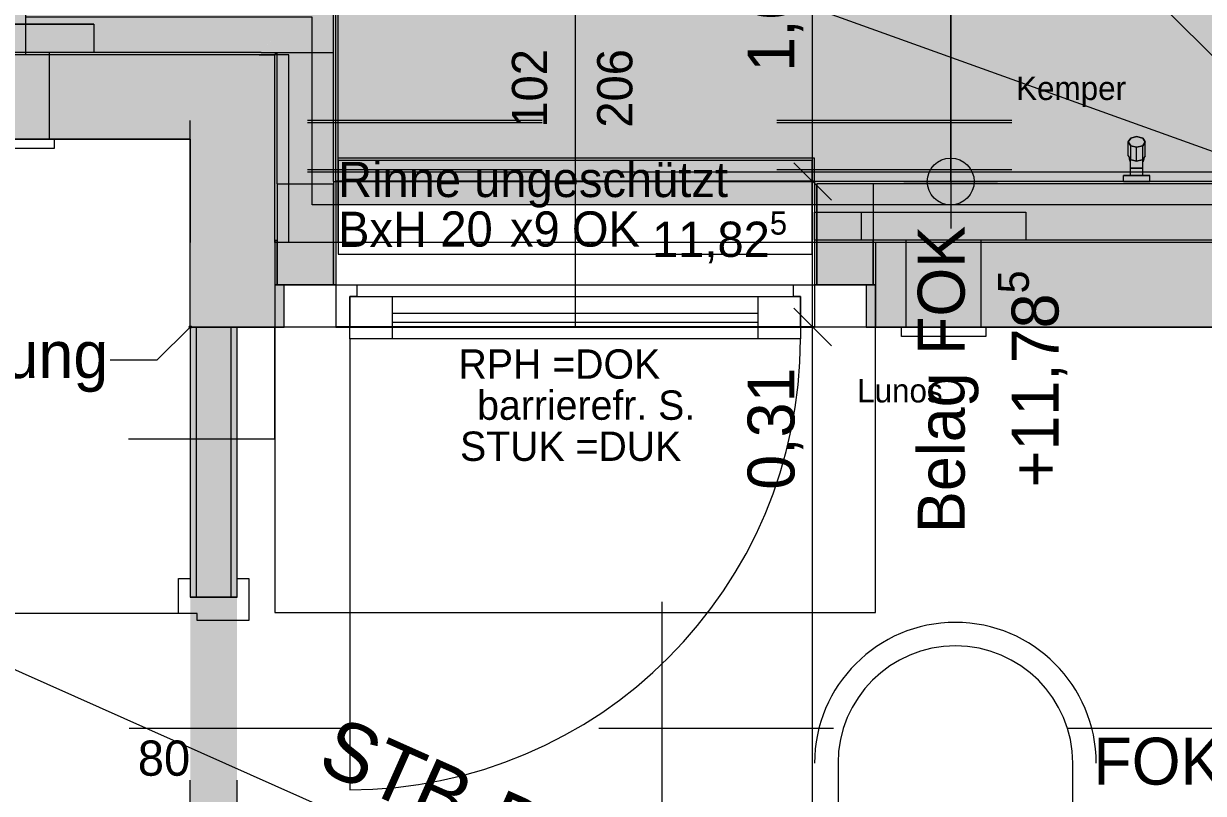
# Model space of a CAD drawing. Header units: metres. Extents: x -3 to 171, y -23 to 41.
# Drawn here: x 3.09 to 5.603, y -1.703 to -0.064 of the extents above; entities that cross this region are included whole.
import ezdxf

# ---------------------------------------------------------------- set-up
doc = ezdxf.new("R2010")
doc.units = ezdxf.units.M
doc.header["$MEASUREMENT"] = 0
for name, pattern in [('Achse', [0.004, 0.002, -0.001, 0, -0.001]), ('Punkt 1_1', [0.075, 0.025, -0.05]), ('Schnittlinie', [0.006, 0.003, -0.0015, 0, -0.0015]), ('Untersicht', [0.001, 0.0005, -0.0005]), ('Untersicht 1_1', [0.075, 0.025, -0.05])]:
    doc.linetypes.add(name, pattern=pattern)
for name, color, linetype in [('4._1.DG PP STG1_1_110 Wand Aussen', 7, 'Continuous'), ('4._1.DG PP STG1_1_130 Wand Innen', 7, 'Continuous'), ('4._1.DG PP STG1_1_210 Decke', 7, 'Continuous'), ('4._1.DG PP STG1_1_220 Bodenaufbau', 7, 'Continuous'), ('4._1.DG PP STG1_1_220 Bodenaufbau - Außen_ Gefälle', 7, 'Continuous'), ('4._1.DG PP STG1_1_221 Bodenaufbau - Abdichtung', 7, 'Continuous'), ('4._1.DG PP STG1_1_221 Bodenaufbau - Terrassenbelag', 7, 'Continuous'), ('4._1.DG PP STG1_1_310 Dachkonstruktion massiv', 7, 'Continuous'), ('4._1.DG PP STG1_1_510 Möblierung', 7, 'Continuous'), ('4._1.DG PP STG1_1_520 Fixeinbauten', 7, 'Continuous'), ('4._1.DG PP STG1_1_611 Entwässerung', 7, 'Continuous'), ('4._1.DG PP STG1_1_851 Marker Schnitt', 7, 'Continuous'), ('4._1.DG PP STG1_1_915 Allgemein Beschriftung.x', 7, 'Continuous'), ('4._1.DG PP STG1_1_950 Polierplan Bemaßung', 7, 'Continuous'), ('4._1.DG PP STG1_1_955 Polierplan Beschriftung', 7, 'Continuous')]:
    doc.layers.add(name, color=color, linetype=linetype)
doc.styles.add('ERSTELLTER_STIL_2', font='')
doc.styles.get('ERSTELLTER_STIL_2').set_extended_font_data('Eurostile')

msp = doc.modelspace()

# ---------------------------------------------------------------- hatches: boundary and pattern name
at = {"layer": '4._1.DG PP STG1_1_110 Wand Aussen', "linetype": 'Continuous', "lineweight": 13, "true_color": 0xff6400}
for points in [[(3.6979, 0), (2.7789, 0), (2.7789, -0.125), (3.5959, -0.125)], [(3.6979, 0), (3.63, -0.0832), (3.63, -0.125), (3.75, -0.125), (3.75, 0)], [(3.625, -0.125), (3.625, -0.0894), (3.5959, -0.125)], [(3.63, -0.125), (3.63, -0.0832), (3.625, -0.0894), (3.625, -0.125)], [(3.63, -0.125), (3.63, -0.405), (3.75, -0.405), (3.75, -0.125)], [(3.75, -0.405), (3.63, -0.405), (3.63, -0.525)], [(3.63, -0.405), (3.63, -0.62), (3.75, -0.62), (3.75, -0.405)], [(4.9, -0.405), (4.78, -0.405), (4.78, -0.62), (4.9, -0.62)], [(6.33, -0.405), (4.9, -0.405), (4.9, -0.525), (6.33, -0.525)], [(3.645, -0.62), (3.625, -0.62), (3.625, -0.71), (3.645, -0.71)], [(4.885, -0.71), (4.905, -0.71), (4.905, -0.62), (4.885, -0.62)]]:
    msp.add_hatch(color=30, dxfattribs=at).paths.add_polyline_path(points)
at = {"layer": '4._1.DG PP STG1_1_110 Wand Aussen', "linetype": 'Continuous', "lineweight": 0, "true_color": 0x373737}
for points in [[(2.7789, -0.125), (2.7789, -0.13), (3.5918, -0.13), (3.5959, -0.125)], [(3.5959, -0.125), (3.5918, -0.13), (3.625, -0.13), (3.625, -0.125)], [(3.625, -0.125), (3.625, -0.13), (3.63, -0.13), (3.63, -0.125)], [(3.625, -0.13), (3.625, -0.525), (3.63, -0.525), (3.63, -0.13)], [(3.63, -0.525), (3.625, -0.525), (3.625, -0.53)], [(3.625, -0.525), (3.625, -0.62), (3.63, -0.62), (3.63, -0.525)], [(4.905, -0.525), (4.9, -0.525), (4.9, -0.62), (4.905, -0.62)], [(6.45, -0.525), (4.905, -0.525), (4.905, -0.53), (6.45, -0.53)]]:
    msp.add_hatch(color=250, dxfattribs=at).paths.add_polyline_path(points)
at = {"layer": '4._1.DG PP STG1_1_110 Wand Aussen', "linetype": 'Continuous', "lineweight": 13, "true_color": 0x3f7f02}
for points in [[(3.445, -0.13), (2.7789, -0.13), (2.7789, -0.31), (3.445, -0.31)], [(3.445, -0.31), (3.625, -0.31), (3.625, -0.13), (3.5918, -0.13)], [(3.445, -0.31), (3.5918, -0.13), (3.445, -0.13)], [(3.445, -0.31), (3.445, -0.53), (3.625, -0.53), (3.625, -0.31)], [(3.625, -0.53), (3.445, -0.53), (3.445, -0.71)], [(3.625, -0.53), (3.445, -0.71), (3.625, -0.71)], [(4.905, -0.53), (4.905, -0.62), (4.905, -0.71), (6.455, -0.71), (6.455, -0.53)]]:
    msp.add_hatch(color=76, dxfattribs=at).paths.add_polyline_path(points)
at = {"layer": '4._1.DG PP STG1_1_130 Wand Innen', "linetype": 'Continuous', "lineweight": 13, "true_color": 0xfb02fe}
for points in [[(3.445, -0.71), (3.445, -1.285), (3.4575, -1.285), (3.4575, -0.71)], [(3.5325, -0.71), (3.5325, -1.285), (3.545, -1.285), (3.545, -0.71)]]:
    msp.add_hatch(color=6, dxfattribs=at).paths.add_polyline_path(points)
at = {"layer": '4._1.DG PP STG1_1_130 Wand Innen', "linetype": 'Continuous', "lineweight": 13, "true_color": 0xffaa00}
msp.add_hatch(color=40, dxfattribs=at).paths.add_polyline_path([(3.4575, -0.71), (3.4575, -1.285), (3.5325, -1.285), (3.5325, -0.71)])
at = {"layer": '4._1.DG PP STG1_1_130 Wand Innen', "linetype": 'Continuous', "lineweight": 0, "true_color": 0xffffff}
msp.add_hatch(color=7, dxfattribs=at).paths.add_polyline_path([(3.545, -1.285), (3.445, -1.285), (3.445, -2.175), (3.545, -2.175)])
at = {"layer": '4._1.DG PP STG1_1_210 Decke', "linetype": 'Continuous', "lineweight": 0, "true_color": 0x060c00}
msp.add_hatch(color=98, dxfattribs=at).paths.add_polyline_path([(5.94, 0.71), (3.7205, 0.71), (3.095, 0.5757), (3.095, -0.05), (3.705, -0.05), (3.705, -0.45), (5.94, -0.45)])
at = {"layer": '4._1.DG PP STG1_1_950 Polierplan Bemaßung', "linetype": 'Continuous', "lineweight": 0}
for points in [[(5.065, -0.4), (5.065, -0.35), (5.0459, -0.3538), (5.0296, -0.3646), (5.0188, -0.3809), (5.015, -0.4)], [(5.065, -0.4), (5.065, -0.45), (5.0841, -0.4462), (5.1004, -0.4354), (5.1112, -0.4191), (5.115, -0.4)]]:
    msp.add_hatch(color=8, dxfattribs=at).paths.add_polyline_path(points)
at = {"layer": '4._1.DG PP STG1_1_955 Polierplan Beschriftung', "linetype": 'Continuous', "lineweight": 13, "true_color": 0xfb02fe}
msp.add_hatch(color=6, dxfattribs=at).paths.add_polyline_path([(3.4425, -0.71), (3.4427, -0.711), (3.4432, -0.7118), (3.444, -0.7123), (3.445, -0.7125), (3.446, -0.7123), (3.4468, -0.7118), (3.4473, -0.711), (3.4475, -0.71), (3.4473, -0.709), (3.4468, -0.7082), (3.446, -0.7077), (3.445, -0.7075), (3.444, -0.7077), (3.4432, -0.7082), (3.4427, -0.709)])

# ---------------------------------------------------------------- linework, layer by layer
at = {"layer": '4._1.DG PP STG1_1_110 Wand Aussen', "color": 7, "linetype": 'Continuous', "lineweight": 13, "ltscale": 1000}
for p, q in [((3.75, -0.125), (3.75, 0)), ((3.75, -0.125), (3.75, 0)), ((4.265, -0.0109), (4.265, -0.71)), ((3.5959, -0.125), (2.7789, -0.125)), ((3.5959, -0.125), (3.625, -0.125)), ((3.625, -0.125), (3.63, -0.125)), ((3.63, -0.125), (3.75, -0.125)), ((3.63, -0.13), (3.63, -0.125)), ((3.63, -0.125), (3.75, -0.125)), ((3.63, -0.13), (3.63, -0.125)), ((3.75, -0.4), (3.75, -0.125)), ((3.63, -0.405), (3.63, -0.13)), ((3.75, -0.4), (3.75, -0.405)), ((3.75, -0.4), (3.755, -0.4)), ((3.75, -0.4), (3.75, -0.405)), ((4.775, -0.4), (3.755, -0.4)), ((3.755, -0.4), (3.755, -0.4)), ((3.755, -0.4), (3.755, -0.405)), ((3.755, -0.4), (3.755, -0.405)), ((4.78, -0.4), (4.775, -0.4)), ((4.775, -0.4), (4.775, -0.405)), ((4.775, -0.4), (4.775, -0.405)), ((3.63, -0.405), (3.63, -0.525)), ((3.63, -0.405), (3.63, -0.525)), ((3.63, -0.405), (3.75, -0.405)), ((3.63, -0.405), (3.63, -0.525)), ((3.75, -0.62), (3.75, -0.405)), ((3.75, -0.405), (3.75, -0.62)), ((3.755, -0.405), (3.755, -0.525)), ((3.755, -0.405), (3.755, -0.525)), ((4.775, -0.405), (4.775, -0.525)), ((4.775, -0.405), (4.775, -0.525)), ((4.9, -0.405), (4.78, -0.405)), ((4.78, -0.62), (4.78, -0.405)), ((4.78, -0.405), (4.78, -0.62)), ((6.325, -0.405), (4.9, -0.405)), ((4.9, -0.405), (4.9, -0.525)), ((3.625, -0.525), (3.63, -0.525)), ((3.63, -0.62), (3.63, -0.525)), ((3.63, -0.525), (3.63, -0.62)), ((3.755, -0.525), (3.755, -0.53)), ((3.755, -0.525), (3.755, -0.53)), ((4.775, -0.525), (4.775, -0.53)), ((4.775, -0.525), (4.775, -0.53)), ((4.905, -0.525), (4.9, -0.525)), ((4.9, -0.62), (4.9, -0.525)), ((4.9, -0.525), (4.9, -0.62)), ((6.33, -0.525), (4.905, -0.525)), ((3.625, -0.62), (3.63, -0.62)), ((3.63, -0.62), (3.75, -0.62)), ((3.645, -0.62), (3.8, -0.62)), ((3.645, -0.71), (3.645, -0.62)), ((3.75, -0.62), (3.755, -0.62)), ((3.8, -0.62), (4.73, -0.62)), ((3.8, -0.62), (3.8, -0.645)), ((4.73, -0.645), (4.73, -0.62)), ((4.73, -0.62), (4.885, -0.62)), ((4.78, -0.62), (4.775, -0.62)), ((4.9, -0.62), (4.78, -0.62)), ((4.885, -0.62), (4.885, -0.71)), ((4.905, -0.62), (4.9, -0.62)), ((3.8, -0.645), (3.785, -0.645)), ((3.785, -0.645), (3.785, -0.71)), ((3.785, -0.735), (3.785, -0.645)), ((3.785, -0.645), (3.875, -0.645)), ((3.875, -0.645), (4.655, -0.645)), ((3.875, -0.645), (3.875, -0.735)), ((4.655, -0.735), (4.655, -0.645)), ((4.655, -0.645), (4.745, -0.645)), ((4.745, -0.645), (4.73, -0.645)), ((4.745, -0.71), (4.745, -0.645)), ((4.745, -0.645), (4.745, -0.735)), ((3.875, -0.68), (4.655, -0.68)), ((4.655, -0.7), (3.875, -0.7)), ((3.785, -0.71), (3.645, -0.71)), ((4.885, -0.71), (4.745, -0.71)), ((3.875, -0.735), (3.785, -0.735)), ((4.655, -0.735), (3.875, -0.735)), ((4.745, -0.735), (4.655, -0.735))]:
    msp.add_line(p, q, dxfattribs=at)
at = {"layer": '4._1.DG PP STG1_1_110 Wand Aussen', "color": 7, "linetype": 'Continuous', "lineweight": 18, "ltscale": 1000}
for p, q in [((3.445, -0.13), (2.7789, -0.13)), ((3.5918, -0.13), (3.445, -0.13)), ((3.5918, -0.13), (3.625, -0.13)), ((3.625, -0.31), (3.625, -0.13)), ((3.625, -0.31), (3.625, -0.13)), ((3.625, -0.525), (3.625, -0.31)), ((3.625, -0.525), (3.625, -0.53)), ((3.625, -0.525), (3.625, -0.53)), ((3.625, -0.53), (3.625, -0.62)), ((3.755, -0.53), (3.755, -0.62)), ((3.755, -0.53), (3.755, -0.71)), ((4.775, -0.53), (4.775, -0.62)), ((4.775, -0.53), (4.775, -0.71)), ((6.45, -0.53), (4.905, -0.53)), ((4.905, -0.53), (4.905, -0.62)), ((3.755, -0.62), (3.625, -0.62)), ((3.625, -0.62), (3.625, -0.71)), ((3.625, -0.62), (3.625, -0.71)), ((3.625, -0.62), (3.625, -0.71)), ((3.755, -0.62), (3.625, -0.62)), ((3.755, -0.62), (3.625, -0.62)), ((4.775, -0.62), (4.905, -0.62)), ((4.775, -0.62), (4.905, -0.62)), ((4.775, -0.62), (4.905, -0.62)), ((4.905, -0.62), (4.905, -0.71)), ((4.905, -0.62), (4.905, -0.71)), ((4.905, -0.62), (4.905, -0.71))]:
    msp.add_line(p, q, dxfattribs=at)
at = {"layer": '4._1.DG PP STG1_1_110 Wand Aussen', "color": 8, "linetype": 'Punkt 1_1', "lineweight": 13, "ltscale": 1000}
for p, q in [((4.775, -0.4), (3.755, -0.4)), ((4.905, -0.71), (3.625, -0.71))]:
    msp.add_line(p, q, dxfattribs=at)
at = {"layer": '4._1.DG PP STG1_1_110 Wand Aussen', "color": 7, "linetype": 'Continuous', "lineweight": 25, "ltscale": 1000}
for p, q in [((4.775, -0.4), (3.755, -0.4)), ((4.775, -0.71), (3.755, -0.71))]:
    msp.add_line(p, q, dxfattribs=at)
at = {"layer": '4._1.DG PP STG1_1_110 Wand Aussen', "color": 8, "linetype": 'Continuous', "lineweight": 0, "ltscale": 1000}
msp.add_line((3.785, -0.735), (3.785, -1.695), dxfattribs=at)
at = {"layer": '4._1.DG PP STG1_1_110 Wand Aussen', "color": 7, "linetype": 'Continuous', "lineweight": 13, "ltscale": 1000, "flags": 128}
for points in [[(3.755, -0.4), (3.755, 0)], [(6.325, -0.4), (4.78, -0.4)]]:
    msp.add_lwpolyline(points, dxfattribs=at)
at = {"layer": '4._1.DG PP STG1_1_110 Wand Aussen', "color": 7, "linetype": 'Continuous', "lineweight": 18, "ltscale": 1000, "flags": 128}
for points in [[(2.7789, -0.31), (3.445, -0.31)], [(3.445, -0.31), (3.445, -0.53)], [(3.445, -0.71), (3.445, -0.53)], [(3.445, -0.71), (3.625, -0.71)], [(4.905, -0.71), (6.455, -0.71)]]:
    msp.add_lwpolyline(points, dxfattribs=at)
at = {"layer": '4._1.DG PP STG1_1_110 Wand Aussen', "color": 7, "linetype": 'Continuous', "lineweight": 13, "ltscale": 1000, "flags": 128}
for points in [[(3.645, -0.62), (3.625, -0.62), (3.625, -0.71), (3.645, -0.71)], [(4.885, -0.71), (4.905, -0.71), (4.905, -0.62), (4.885, -0.62)]]:
    msp.add_lwpolyline(points, close=True, dxfattribs=at)
at = {"layer": '4._1.DG PP STG1_1_110 Wand Aussen', "color": 8, "linetype": 'Continuous', "lineweight": 0, "ltscale": 1000}
msp.add_arc((3.785, -0.735), 0.96, 270, 0, dxfattribs=at)
at = {"layer": '4._1.DG PP STG1_1_110 Wand Aussen', "color": 7, "linetype": 'Continuous', "lineweight": 13, "ltscale": 1000}
msp.add_point((4.775, -0.4), dxfattribs=at)
at = {"layer": '4._1.DG PP STG1_1_130 Wand Innen', "color": 7, "linetype": 'Continuous', "lineweight": 18, "ltscale": 1000}
for p, q in [((3.4575, -0.71), (3.4575, -1.285)), ((3.5325, -1.285), (3.5325, -0.71)), ((3.4575, -1.285), (3.445, -1.285)), ((3.4575, -1.285), (3.445, -1.285)), ((3.4575, -1.285), (3.445, -1.285)), ((3.5325, -1.285), (3.4575, -1.285)), ((3.5325, -1.285), (3.4575, -1.285)), ((3.5325, -1.285), (3.4575, -1.285)), ((3.545, -1.285), (3.5325, -1.285)), ((3.545, -1.285), (3.5325, -1.285)), ((3.545, -1.285), (3.5325, -1.285))]:
    msp.add_line(p, q, dxfattribs=at)
at = {"layer": '4._1.DG PP STG1_1_130 Wand Innen', "color": 7, "linetype": 'Continuous', "lineweight": 13, "ltscale": 1000}
for p, q in [((3.42, -1.32), (3.42, -1.245)), ((3.42, -1.245), (3.445, -1.245)), ((3.445, -1.245), (3.445, -1.285)), ((3.545, -1.285), (3.545, -1.245)), ((3.545, -1.245), (3.57, -1.245)), ((3.57, -1.245), (3.57, -1.335)), ((3.445, -1.285), (3.545, -1.285)), ((3.42, -1.32), (2.59, -1.32)), ((3.46, -1.32), (3.42, -1.32)), ((3.46, -1.335), (3.46, -1.32)), ((3.57, -1.335), (3.46, -1.335))]:
    msp.add_line(p, q, dxfattribs=at)
at = {"layer": '4._1.DG PP STG1_1_130 Wand Innen', "color": 8, "linetype": 'Untersicht', "lineweight": 13, "ltscale": 1000}
for p, q in [((3.445, -2.175), (3.445, -1.285)), ((3.545, -2.175), (3.545, -1.285))]:
    msp.add_line(p, q, dxfattribs=at)
at = {"layer": '4._1.DG PP STG1_1_130 Wand Innen', "color": 7, "linetype": 'Continuous', "lineweight": 18, "ltscale": 1000, "flags": 128}
for points in [[(3.445, -0.71), (3.445, -1.285)], [(3.545, -0.71), (3.445, -0.71)], [(3.545, -1.285), (3.545, -0.71)]]:
    msp.add_lwpolyline(points, dxfattribs=at)
at = {"layer": '4._1.DG PP STG1_1_130 Wand Innen', "color": 7, "linetype": 'Continuous', "lineweight": 13, "ltscale": 1000}
msp.add_arc((3.42, -1.32), 0.83, 180, 270, dxfattribs=at)
at = {"layer": '4._1.DG PP STG1_1_210 Decke', "color": 7, "linetype": 'Continuous', "lineweight": 13, "ltscale": 1000, "true_color": 0xf4f4f4, "flags": 128}
msp.add_lwpolyline([(5.94, 0.71), (5.94, -0.45), (3.705, -0.45), (3.705, -0.05), (3.095, -0.05), (3.095, 0.5757), (3.7205, 0.71)], close=True, dxfattribs=at)
at = {"layer": '4._1.DG PP STG1_1_210 Decke', "color": 255, "linetype": 'Continuous', "lineweight": 13, "ltscale": 1000, "flags": 128}
msp.add_lwpolyline([(3.625, -0.13), (0.1305, -0.13), (0.1845, -14.87), (5.505, -14.87), (5.505, -15.84), (13.475, -15.84), (13.475, -14.87), (18.8055, -14.87), (18.8546, -0.13), (15.325, -0.13), (15.325, -0.53), (12.525, -0.53), (12.525, -0.13), (6.455, -0.13), (6.455, -0.53), (3.625, -0.53)], close=True, dxfattribs=at)
at = {"layer": '4._1.DG PP STG1_1_210 Decke', "color": 7, "linetype": 'Untersicht 1_1', "lineweight": 18, "ltscale": 1000, "flags": 128}
msp.add_lwpolyline([(3.625, -0.71), (3.625, -1.3178), (4.905, -1.3178), (4.905, -0.71), (4.85, -0.71), (3.68, -0.71)], close=True, dxfattribs=at)
at = {"layer": '4._1.DG PP STG1_1_220 Bodenaufbau', "color": 7, "linetype": 'Continuous', "lineweight": 13, "ltscale": 1000, "true_color": 0xf4f4f4, "flags": 128}
msp.add_lwpolyline([(0.3111, -0.31), (0.3639, -14.69), (18.6261, -14.69), (18.674, -0.31), (15.505, -0.31), (15.505, -0.71), (12.345, -0.71), (12.345, -0.31), (6.635, -0.31), (6.635, -0.71), (3.445, -0.71), (3.445, -0.31)], close=True, dxfattribs=at)
at = {"layer": '4._1.DG PP STG1_1_220 Bodenaufbau - Außen_ Gefälle', "color": 7, "linetype": 'Continuous', "lineweight": 13, "ltscale": 1000, "true_color": 0xf4f4f4, "flags": 128}
msp.add_lwpolyline([(15.1968, 0.675), (15.855, 0.535), (15.855, 0.075), (15.19, 0.075), (15.19, -0.53), (12.525, -0.53), (12.525, -0.13), (6.455, -0.13), (6.455, -0.53), (3.76, -0.53), (3.76, 0.075), (3.13, 0.075), (3.13, 0.5474), (3.7242, 0.675)], close=True, dxfattribs=at)
at = {"layer": '4._1.DG PP STG1_1_221 Bodenaufbau - Abdichtung', "color": 171, "linetype": 'Untersicht', "lineweight": 13, "ltscale": 1000, "true_color": 0x6c6cff, "flags": 128}
for points in [[(4.78, 0.71), (5.815, -0.325)], [(5.815, -0.325), (4.78, 0.71)], [(3.095, -0.13), (3.095, 0.5757)], [(3.6551, -0.13), (3.095, -0.13)], [(3.6551, -0.53), (3.6551, -0.13)], [(5.61, -0.53), (3.6551, -0.53)]]:
    msp.add_lwpolyline(points, dxfattribs=at)
at = {"layer": '4._1.DG PP STG1_1_221 Bodenaufbau - Terrassenbelag', "color": 7, "linetype": 'Continuous', "lineweight": 18, "ltscale": 1000, "flags": 128}
for points in [[(5.065, -0.4), (5.065, 0.675)], [(5.065, 0.675), (5.065, -0.4)], [(3.76, -0.35), (3.76, 0.075)], [(4.775, -0.35), (3.76, -0.35)], [(4.775, -0.4), (4.775, -0.35)], [(5.065, -0.4), (4.775, -0.4)], [(6.325, -0.4), (5.065, -0.4)]]:
    msp.add_lwpolyline(points, dxfattribs=at)
at = {"layer": '4._1.DG PP STG1_1_310 Dachkonstruktion massiv', "color": 8, "linetype": 'Untersicht', "lineweight": 13, "ltscale": 1000}
for p, q in [((3.625, -0.9478), (3.625, -0.71)), ((0.3134, -0.9478), (3.625, -0.9478))]:
    msp.add_line(p, q, dxfattribs=at)
at = {"layer": '4._1.DG PP STG1_1_310 Dachkonstruktion massiv', "color": 8, "linetype": 'Untersicht', "lineweight": 13, "ltscale": 1000, "flags": 128}
msp.add_lwpolyline([(0.3153, -1.5643), (6.635, -1.5643), (6.635, -0.71)], dxfattribs=at)
at = {"layer": '4._1.DG PP STG1_1_510 Möblierung', "color": 8, "linetype": 'Continuous', "lineweight": 13, "ltscale": 1000, "true_color": 0x7e7f7f, "flags": 128}
msp.add_lwpolyline([(4.825, -1.9189), (5.325, -1.9189), (5.325, -1.6389, 1), (4.825, -1.6389)], format="xyb", close=True, dxfattribs=at)
at = {"layer": '4._1.DG PP STG1_1_510 Möblierung', "color": 8, "linetype": 'Continuous', "lineweight": 13, "ltscale": 1000, "true_color": 0x7e7f7f}
msp.add_arc((5.075, -1.6389), 0.3, 0, 180, dxfattribs=at)
at = {"layer": '4._1.DG PP STG1_1_520 Fixeinbauten', "color": 8, "linetype": 'Continuous', "lineweight": 0, "ltscale": 1000}
for p, q in [((3.24, -0.065), (2.74, -0.065)), ((3.24, -0.065), (3.24, -0.125)), ((3.24, -0.125), (2.74, -0.125))]:
    msp.add_line(p, q, dxfattribs=at)
at = {"layer": '4._1.DG PP STG1_1_520 Fixeinbauten', "color": 7, "linetype": 'Continuous', "lineweight": 13, "ltscale": 1000}
for p, q in [((5.4485, -0.3077), (5.4432, -0.3158)), ((5.4432, -0.3456), (5.4432, -0.3158)), ((5.4432, -0.3158), (5.4485, -0.3239)), ((5.4612, -0.3044), (5.4485, -0.3077)), ((5.4485, -0.3536), (5.4485, -0.3239)), ((5.4485, -0.3239), (5.4612, -0.3272)), ((5.474, -0.3077), (5.4612, -0.3044)), ((5.4612, -0.3272), (5.474, -0.3239)), ((5.4792, -0.3158), (5.474, -0.3077)), ((5.474, -0.3239), (5.4792, -0.3158)), ((5.474, -0.3536), (5.474, -0.3239)), ((5.4792, -0.3456), (5.4792, -0.3158)), ((5.4432, -0.3456), (5.4482, -0.3532)), ((5.4462, -0.3521), (5.4462, -0.3502)), ((5.4612, -0.357), (5.4612, -0.3272)), ((5.4792, -0.3456), (5.4742, -0.3532)), ((5.4762, -0.3502), (5.4762, -0.3521)), ((5.4467, -0.3547), (5.4462, -0.3521)), ((5.4476, -0.3572), (5.4467, -0.3547)), ((5.4482, -0.3583), (5.4476, -0.3572)), ((5.4482, -0.3532), (5.4482, -0.3539)), ((5.4482, -0.3532), (5.4485, -0.3536)), ((5.4482, -0.3714), (5.4482, -0.3539)), ((5.4496, -0.3539), (5.4482, -0.3539)), ((5.4742, -0.3714), (5.4482, -0.3714)), ((5.4482, -0.387), (5.4482, -0.3714)), ((5.4485, -0.3536), (5.4496, -0.3539)), ((5.4496, -0.3539), (5.4612, -0.357)), ((5.4612, -0.357), (5.4729, -0.3539)), ((5.4729, -0.3539), (5.474, -0.3536)), ((5.4729, -0.3539), (5.4742, -0.3539)), ((5.4742, -0.3532), (5.4742, -0.3539)), ((5.4742, -0.3539), (5.4742, -0.3532)), ((5.4742, -0.3714), (5.4742, -0.3539)), ((5.4749, -0.3572), (5.4742, -0.3583)), ((5.4742, -0.387), (5.4742, -0.3714)), ((5.4758, -0.3547), (5.4749, -0.3572)), ((5.4762, -0.3521), (5.4758, -0.3547)), ((5.4332, -0.387), (5.4892, -0.387)), ((5.4332, -0.4), (5.4332, -0.387)), ((5.4332, -0.4), (5.4892, -0.4)), ((5.4892, -0.4), (5.4892, -0.387))]:
    msp.add_line(p, q, dxfattribs=at)
at = {"layer": '4._1.DG PP STG1_1_520 Fixeinbauten', "color": 8, "linetype": 'Untersicht', "lineweight": 0, "ltscale": 1000, "flags": 128}
for points in [[(2.74, -0.065), (3.24, -0.065)], [(3.24, -0.065), (3.24, -0.125)], [(3.24, -0.125), (2.74, -0.125)], [(4.775, -0.465), (4.875, -0.465)], [(4.775, -0.525), (4.775, -0.465)], [(4.875, -0.525), (4.875, -0.465)], [(4.875, -0.465), (5.225, -0.465)], [(5.225, -0.465), (5.225, -0.525)], [(4.875, -0.525), (4.775, -0.525)], [(5.225, -0.525), (4.875, -0.525)], [(4.97, -0.71), (4.97, -0.525)], [(5.13, -0.71), (5.13, -0.525)], [(4.96, -0.73), (4.96, -0.71)], [(4.96, -0.71), (5.14, -0.71)], [(5.14, -0.71), (5.14, -0.73)], [(5.14, -0.73), (4.96, -0.73)]]:
    msp.add_lwpolyline(points, dxfattribs=at)
at = {"layer": '4._1.DG PP STG1_1_520 Fixeinbauten', "color": 8, "linetype": 'Continuous', "lineweight": 0, "ltscale": 1000, "flags": 128}
for points in [[(3.145, -0.31), (3.145, -0.125)], [(2.975, -0.31), (3.155, -0.31)], [(3.155, -0.31), (3.155, -0.33)], [(3.155, -0.33), (2.975, -0.33)]]:
    msp.add_lwpolyline(points, dxfattribs=at)
at = {"layer": '4._1.DG PP STG1_1_520 Fixeinbauten', "color": 7, "linetype": 'Continuous', "lineweight": 13, "ltscale": 1000, "flags": 128}
for points in [[(5.4432, -0.3158), (5.4485, -0.3077)], [(5.4432, -0.3456), (5.4432, -0.3158)], [(5.4485, -0.3239), (5.4432, -0.3158)], [(5.4485, -0.3077), (5.4612, -0.3044)], [(5.4485, -0.3536), (5.4485, -0.3239)], [(5.4612, -0.3272), (5.4485, -0.3239)], [(5.4612, -0.3044), (5.474, -0.3077)], [(5.474, -0.3239), (5.4612, -0.3272)], [(5.474, -0.3077), (5.4792, -0.3158)], [(5.4792, -0.3158), (5.474, -0.3239)], [(5.474, -0.3536), (5.474, -0.3239)], [(5.4792, -0.3456), (5.4792, -0.3158)], [(5.4432, -0.3456), (5.4482, -0.3532), (5.4482, -0.3539)], [(5.4462, -0.3502), (5.4462, -0.3521), (5.4467, -0.3547), (5.4476, -0.3572), (5.4482, -0.3583)], [(5.4612, -0.357), (5.4612, -0.3272)], [(5.4792, -0.3456), (5.4742, -0.3532), (5.4742, -0.3539)], [(5.4742, -0.3583), (5.4749, -0.3572), (5.4758, -0.3547), (5.4762, -0.3521), (5.4762, -0.3502)], [(5.4482, -0.3714), (5.4482, -0.3539)], [(5.4496, -0.3539), (5.4482, -0.3539)], [(5.4482, -0.387), (5.4482, -0.3714)], [(5.4482, -0.3714), (5.4742, -0.3714)], [(5.4612, -0.357), (5.4496, -0.3539), (5.4485, -0.3536)], [(5.474, -0.3536), (5.4729, -0.3539), (5.4612, -0.357)], [(5.4729, -0.3539), (5.4742, -0.3539)], [(5.4742, -0.3714), (5.4742, -0.3539)], [(5.4742, -0.387), (5.4742, -0.3714)], [(5.4892, -0.387), (5.4884, -0.387), (5.4867, -0.387), (5.4843, -0.387), (5.4811, -0.387), (5.4774, -0.387), (5.4731, -0.387), (5.4685, -0.387), (5.4637, -0.387), (5.4612, -0.387), (5.4588, -0.387), (5.454, -0.387), (5.4494, -0.387), (5.4451, -0.387), (5.4414, -0.387), (5.4382, -0.387), (5.4358, -0.387), (5.4341, -0.387), (5.4332, -0.387)], [(5.4332, -0.4), (5.4332, -0.387)], [(5.4892, -0.4), (5.4884, -0.4), (5.4867, -0.4), (5.4843, -0.4), (5.4811, -0.4), (5.4774, -0.4), (5.4731, -0.4), (5.4685, -0.4), (5.4637, -0.4), (5.4612, -0.4), (5.4588, -0.4), (5.454, -0.4), (5.4494, -0.4), (5.4451, -0.4), (5.4414, -0.4), (5.4382, -0.4), (5.4358, -0.4), (5.4341, -0.4), (5.4332, -0.4)], [(5.4892, -0.4), (5.4892, -0.387)]]:
    msp.add_lwpolyline(points, dxfattribs=at)
at = {"layer": '4._1.DG PP STG1_1_611 Entwässerung', "color": 14, "linetype": 'Achse', "lineweight": 13, "ltscale": 1000, "true_color": 0xa80000}
msp.add_line((6.325, -0.38), (3.445, -0.38), dxfattribs=at)
at = {"layer": '4._1.DG PP STG1_1_611 Entwässerung', "color": 171, "linetype": 'Untersicht', "lineweight": 13, "ltscale": 1000, "true_color": 0x6c6cff, "flags": 128}
for points in [[(6.195, -0.27), (3.445, -0.27)], [(3.445, -0.275), (3.445, -0.27)], [(3.445, -0.375), (3.445, -0.275)], [(6.195, -0.275), (3.445, -0.275)], [(3.445, -0.38), (3.445, -0.375)], [(6.195, -0.375), (3.445, -0.375)], [(6.195, -0.38), (3.445, -0.38)]]:
    msp.add_lwpolyline(points, dxfattribs=at)
at = {"layer": '4._1.DG PP STG1_1_611 Entwässerung', "color": 7, "linetype": 'Continuous', "lineweight": 13, "ltscale": 1000, "flags": 128}
msp.add_lwpolyline([(3.76, -0.555), (4.77, -0.555), (4.77, -0.355), (3.76, -0.355)], close=True, dxfattribs=at)
at = {"layer": '4._1.DG PP STG1_1_851 Marker Schnitt', "color": 7, "linetype": 'Schnittlinie', "lineweight": 13, "ltscale": 1000}
msp.add_line((4.45, 4.805), (4.45, -18.475), dxfattribs=at)
at = {"layer": '4._1.DG PP STG1_1_950 Polierplan Bemaßung', "color": 7, "linetype": 'Continuous', "lineweight": 13, "ltscale": 1000}
for p, q in [((0.9869, 1.3357), (5.94, -0.45)), ((0.1305, -0.13), (8.925, -4.045))]:
    msp.add_line(p, q, dxfattribs=at)
at = {"layer": '4._1.DG PP STG1_1_950 Polierplan Bemaßung', "color": 6, "linetype": 'Continuous', "lineweight": 13, "ltscale": 1000, "true_color": 0xfb02fe}
for p, q in [((4.7709, -0.4), (4.7709, 0.68)), ((4.7309, -0.36), (4.8109, -0.44)), ((4.8459, -0.4), (4.6959, -0.4)), ((4.7709, -0.71), (4.7709, -0.4)), ((4.7309, -0.67), (4.8109, -0.75)), ((4.8459, -0.71), (4.6959, -0.71)), ((4.7709, -3.845), (4.7709, -0.71))]:
    msp.add_line(p, q, dxfattribs=at)
at = {"layer": '4._1.DG PP STG1_1_950 Polierplan Bemaßung', "color": 8, "linetype": 'Continuous', "lineweight": 0, "ltscale": 1000}
for p, q in [((5.065, -0.3), (5.065, -0.5)), ((4.965, -0.4), (5.165, -0.4))]:
    msp.add_line(p, q, dxfattribs=at)
msp.add_circle((5.065, -0.4), 0.05, dxfattribs=at)
at = {"layer": '4._1.DG PP STG1_1_955 Polierplan Beschriftung', "color": 6, "linetype": 'Continuous', "lineweight": 13, "ltscale": 1000, "true_color": 0xfb02fe}
for p, q in [((3.4432, -0.7118), (3.3743, -0.7807)), ((3.3743, -0.7807), (3.2743, -0.7807))]:
    msp.add_line(p, q, dxfattribs=at)
msp.add_circle((3.445, -0.71), 0.0025, dxfattribs=at)

# ---------------------------------------------------------------- texts
at = {"layer": '4._1.DG PP STG1_1_110 Wand Aussen', "color": 7, "linetype": 'Continuous', "lineweight": 13, "char_height": 0.075, "attachment_point": 9, "rotation": 90, "style": 'ERSTELLTER_STIL_2'}
for s, insert in [('\\A1;{\\pqr;\\pt0;\\fEurostile|b0|i0|c0|p0;\\W1.000000;102}', (4.2064, -0.118)), ('\\A1;{\\pqr;\\pt0;\\fEurostile|b0|i0|c0|p0;\\W1.000000;206}', (4.388, -0.118))]:
    msp.add_mtext(s, dxfattribs=dict(at, insert=insert))
at = {"layer": '4._1.DG PP STG1_1_110 Wand Aussen', "color": 7, "linetype": 'Continuous', "lineweight": 13, "char_height": 0.0625, "attachment_point": 9, "style": 'ERSTELLTER_STIL_2'}
for s, insert in [('\\A1;{\\pqr;\\pt0;\\fEurostile|b0|i0|c0|p0;\\W1.000000;RPH =DOK}', (4.4462, -0.8208)), ('\\A1;{\\pqr;\\pt0;\\fEurostile|b0|i0|c0|p0;\\W1.000000;barrierefr. S. }', (4.5208, -0.9083)), ('\\A1;{\\pqr;\\pt0;\\fEurostile|b0|i0|c0|p0;\\W1.000000;STUK =DUK}', (4.4912, -0.9958))]:
    msp.add_mtext(s, dxfattribs=dict(at, insert=insert))
at = {"layer": '4._1.DG PP STG1_1_130 Wand Innen', "color": 7, "linetype": 'Continuous', "lineweight": 13, "insert": (3.445, -1.6664), "char_height": 0.075, "attachment_point": 9, "style": 'ERSTELLTER_STIL_2'}
msp.add_mtext('\\A1;{\\pqr;\\pt0;\\fEurostile|b0|i0|c0|p0;\\W1.000000;80}', dxfattribs=at)
at = {"layer": '4._1.DG PP STG1_1_915 Allgemein Beschriftung.x', "color": 250, "linetype": 'Continuous', "lineweight": 13, "true_color": 0x3f3f3f, "char_height": 0.05, "attachment_point": 8, "style": 'ERSTELLTER_STIL_2'}
for s, insert in [('\\A1;{\\pqc;\\fEurostile|b0|i0|c0|p0;\\W1.000000;Kemper}', (5.3215, -0.2415)), ('\\A1;{\\pqc;\\fEurostile|b0|i0|c0|p0;\\W1.000000;Lunos}', (4.9568, -0.8711))]:
    msp.add_mtext(s, dxfattribs=dict(at, insert=insert))
at = {"layer": '4._1.DG PP STG1_1_950 Polierplan Bemaßung', "color": 6, "linetype": 'Continuous', "lineweight": 13, "true_color": 0xfb02fe, "char_height": 0.1, "width": 0.306373, "attachment_point": 7, "rotation": 90, "style": 'ERSTELLTER_STIL_2'}
for s, insert in [('\\A1;{\\pql;\\fEurostile|b0|i0|c0|p0;\\W1.000000;1,08}', (4.7509, -0.1664)), ('\\A1;{\\pql;\\fEurostile|b0|i0|c0|p0;\\W1.000000;0,31}', (4.7509, -1.0564))]:
    msp.add_mtext(s, dxfattribs=dict(at, insert=insert))
at = {"layer": '4._1.DG PP STG1_1_950 Polierplan Bemaßung', "color": 8, "linetype": 'Continuous', "lineweight": 0, "insert": (5.125, -1.1485), "char_height": 0.1, "width": 0.648487, "attachment_point": 7, "rotation": 90, "style": 'ERSTELLTER_STIL_2'}
msp.add_mtext('\\A1;{\\pql;\\fEurostile|b0|i0|c0|p0;\\W1.000000;Belag FOK}', dxfattribs=at)
at = {"layer": '4._1.DG PP STG1_1_950 Polierplan Bemaßung', "color": 8, "linetype": 'Continuous', "lineweight": 0, "insert": (5.324, -1.0511), "char_height": 0.1, "attachment_point": 7, "rotation": 90, "style": 'ERSTELLTER_STIL_2'}
msp.add_mtext('\\A1;{\\pql;\\fEurostile|b0|i0|c0|p0;\\W1.000000;+11,78\\fEurostile|b0|i0|c0|p0;\\W1.000000;\\A1{\\H.66x;\\S5^  ;}}', dxfattribs=at)
at = {"layer": '4._1.DG PP STG1_1_950 Polierplan Bemaßung', "color": 7, "linetype": 'Continuous', "lineweight": 13, "insert": (3.68, -1.7223), "char_height": 0.125, "attachment_point": 4, "rotation": 336.0031, "style": 'ERSTELLTER_STIL_2'}
msp.add_mtext('\\A1;{\\pql;\\fEurostile|b0|i0|c0|p0;\\W1.000000;\\fEurostile|b0|i0|c0|p0;\\W1.000000;\\fEurostile|b0|i0|c0|p0;\\W1.000000;STB-Decke\\fEurostile|b0|i0|c0|p0;\\W1.000000;\\A1{\\H.66x;\\S^  ;}\\fEurostile|b0|i0|c0|p0;\\W1.000000;\\fEurostile|b0|i0|c0|p0;\\W1.000000;\\P\\pql;\\fEurostile|b0|i0|c0|p0;\\W1.000000;\\fEurostile|b0|i0|c0|p0;\\W1.000000;\\fEurostile|b0|i0|c0|p0;\\W1.000000;\\fEurostile|b0|i0|c0|p0;\\W1.000000;\\A1{\\H.66x;\\S^  ;}\\fEurostile|b0|i0|c0|p0;\\W1.000000;\\fEurostile|b0|i0|c0|p0;\\W1.000000;}', dxfattribs=at)
at = {"layer": '4._1.DG PP STG1_1_950 Polierplan Bemaßung', "color": 7, "linetype": 'Continuous', "lineweight": 13, "insert": (5.369, -1.7029), "char_height": 0.1, "width": 0.792188, "attachment_point": 7, "style": 'ERSTELLTER_STIL_2'}
msp.add_mtext('\\A1;{\\pql;\\fEurostile|b0|i0|c0|p0;\\W1.000000;FOK +11,67}', dxfattribs=at)
at = {"layer": '4._1.DG PP STG1_1_955 Polierplan Beschriftung', "color": 7, "linetype": 'Continuous', "lineweight": 13, "char_height": 0.075, "attachment_point": 1, "style": 'ERSTELLTER_STIL_2'}
for s, insert in [('\\A1;{\\pql;\\fEurostile|b0|i0|c0|p0;\\W1.000000;Rinne ungeschützt\\fEurostile|b0|i0|c0|p0;\\W1.000000;  }', (3.76, -0.3581)), ('\\A1;{\\pql;\\pt0,1;\\fEurostile|b0|i0|c0|p0;\\W1.000000;BxH }', (3.76, -0.4643)), ('\\A1;{\\pql;\\pt0,1;\\fEurostile|b0|i0|c0|p0;\\W1.000000;20\\fEurostile|b0|i0|c0|p0;\\W1.000000;\\A1{\\H.66x;\\S^  ;}\\fEurostile|b0|i0|c0|p0;\\W1.000000;\\fEurostile|b0|i0|c0|p0;\\W1.000000;\\A1{\\H.66x;\\S^  ;}\\fEurostile|b0|i0|c0|p0;\\W1.000000;x\\fEurostile|b0|i0|c0|p0;\\W1.000000;\\fEurostile|b0|i0|c0|p0;\\W1.000000;\\fEurostile|b0|i0|c0|p0;\\W1.000000;\\fEurostile|b0|i0|c0|p0;\\W1.000000;\\fEurostile|b0|i0|c0|p0;\\W1.000000;9\\fEurostile|b0|i0|c0|p0;\\W1.000000;\\A1{\\H.66x;\\S^  ;}\\fEurostile|b0|i0|c0|p0;\\W1.000000;\\fEurostile|b0|i0|c0|p0;\\W1.000000;\\A1{\\H.66x;\\S^  ;}\\fEurostile|b0|i0|c0|p0;\\W1.000000;\\fEurostile|b0|i0|c0|p0;\\W1.000000;\\fEurostile|b0|i0|c0|p0;\\W1.000000;\\fEurostile|b0|i0|c0|p0;\\W1.000000;\\fEurostile|b0|i0|c0|p0;\\W1.000000;\\fEurostile|b0|i0|c0|p0;\\W1.000000;\\fEurostile|b0|i0|c0|p0;\\W1.000000;\\A1{\\H.66x;\\S^  ;}\\fEurostile|b0|i0|c0|p0;\\W1.000000;\\fEurostile|b0|i0|c0|p0;\\W1.000000;\\A1{\\H.66x;\\S^  ;}\\fEurostile|b0|i0|c0|p0;\\W1.000000;\\fEurostile|b0|i0|c0|p0;\\W1.000000;\\fEurostile|b0|i0|c0|p0;\\W1.000000;\\fEurostile|b0|i0|c0|p0;\\W1.000000;\\fEurostile|b0|i0|c0|p0;\\W1.000000;\\fEurostile|b0|i0|c0|p0;\\W1.000000;\\fEurostile|b0|i0|c0|p0;\\W1.000000;\\A1{\\H.66x;\\S^  ;}\\fEurostile|b0|i0|c0|p0;\\W1.000000;\\fEurostile|b0|i0|c0|p0;\\W1.000000;\\A1{\\H.66x;\\S^  ;}\\fEurostile|b0|i0|c0|p0;\\W1.000000;\\fEurostile|b0|i0|c0|p0;\\W1.000000;\\fEurostile|b0|i0|c0|p0;\\W1.000000;\\fEurostile|b0|i0|c0|p0;\\W1.000000;\\fEurostile|b0|i0|c0|p0;\\W1.000000;\\fEurostile|b0|i0|c0|p0;\\W1.000000;\\fEurostile|b0|i0|c0|p0;\\W1.000000;\\A1{\\H.66x;\\S^  ;}\\fEurostile|b0|i0|c0|p0;\\W1.000000;\\fEurostile|b0|i0|c0|p0;\\W1.000000;\\A1{\\H.66x;\\S^  ;}\\fEurostile|b0|i0|c0|p0;\\W1.000000;\\fEurostile|b0|i0|c0|p0;\\W1.000000;\\fEurostile|b0|i0|c0|p0;\\W1.000000;\\fEurostile|b0|i0|c0|p0;\\W1.000000;\\fEurostile|b0|i0|c0|p0;\\W1.000000;\\fEurostile|b0|i0|c0|p0;\\W1.000000;\\fEurostile|b0|i0|c0|p0;\\W1.000000;\\A1{\\H.66x;\\S^  ;}\\fEurostile|b0|i0|c0|p0;\\W1.000000;}', (3.9779, -0.4636)), ('\\A1;{\\pql;\\pt0,1;\\fEurostile|b0|i0|c0|p0;\\W1.000000; OK }', (4.2303, -0.4636)), ('\\A1;{\\pql;\\pt0,1;\\fEurostile|b0|i0|c0|p0;\\W1.000000;11,82\\fEurostile|b0|i0|c0|p0;\\W1.000000;\\A1{\\H.66x;\\S5^  ;}\\fEurostile|b0|i0|c0|p0;\\W1.000000;\\fEurostile|b0|i0|c0|p0;\\W1.000000;\\A1{\\H.66x;\\S^  ;}\\fEurostile|b0|i0|c0|p0;\\W1.000000;\\fEurostile|b0|i0|c0|p0;\\W1.000000;\\fEurostile|b0|i0|c0|p0;\\W1.000000;\\fEurostile|b0|i0|c0|p0;\\W1.000000;\\fEurostile|b0|i0|c0|p0;\\W1.000000;\\fEurostile|b0|i0|c0|p0;\\W1.000000;\\fEurostile|b0|i0|c0|p0;\\W1.000000;\\A1{\\H.66x;\\S^  ;}\\fEurostile|b0|i0|c0|p0;\\W1.000000;\\fEurostile|b0|i0|c0|p0;\\W1.000000;\\A1{\\H.66x;\\S^  ;}\\fEurostile|b0|i0|c0|p0;\\W1.000000;\\fEurostile|b0|i0|c0|p0;\\W1.000000;\\fEurostile|b0|i0|c0|p0;\\W1.000000;\\fEurostile|b0|i0|c0|p0;\\W1.000000;\\fEurostile|b0|i0|c0|p0;\\W1.000000;\\fEurostile|b0|i0|c0|p0;\\W1.000000;\\fEurostile|b0|i0|c0|p0;\\W1.000000;\\A1{\\H.66x;\\S^  ;}\\fEurostile|b0|i0|c0|p0;\\W1.000000;\\fEurostile|b0|i0|c0|p0;\\W1.000000;\\A1{\\H.66x;\\S^  ;}\\fEurostile|b0|i0|c0|p0;\\W1.000000;\\fEurostile|b0|i0|c0|p0;\\W1.000000;\\fEurostile|b0|i0|c0|p0;\\W1.000000;\\fEurostile|b0|i0|c0|p0;\\W1.000000;\\fEurostile|b0|i0|c0|p0;\\W1.000000;\\fEurostile|b0|i0|c0|p0;\\W1.000000;\\fEurostile|b0|i0|c0|p0;\\W1.000000;\\A1{\\H.66x;\\S^  ;}\\fEurostile|b0|i0|c0|p0;\\W1.000000;\\fEurostile|b0|i0|c0|p0;\\W1.000000;\\fEurostile|b0|i0|c0|p0;\\W1.000000;\\fEurostile|b0|i0|c0|p0;\\W1.000000;\\fEurostile|b0|i0|c0|p0;\\W1.000000;\\fEurostile|b0|i0|c0|p0;\\W1.000000;\\fEurostile|b0|i0|c0|p0;\\W1.000000;\\fEurostile|b0|i0|c0|p0;\\W1.000000;\\fEurostile|b0|i0|c0|p0;\\W1.000000;\\fEurostile|b0|i0|c0|p0;\\W1.000000;\\fEurostile|b0|i0|c0|p0;\\W1.000000;\\fEurostile|b0|i0|c0|p0;\\W1.000000;\\fEurostile|b0|i0|c0|p0;\\W1.000000;\\fEurostile|b0|i0|c0|p0;\\W1.000000;\\fEurostile|b0|i0|c0|p0;\\W1.000000;\\fEurostile|b0|i0|c0|p0;\\W1.000000;\\fEurostile|b0|i0|c0|p0;\\W1.000000;\\fEurostile|b0|i0|c0|p0;\\W1.000000;\\fEurostile|b0|i0|c0|p0;\\W1.000000;}', (4.4288, -0.4636))]:
    msp.add_mtext(s, dxfattribs=dict(at, insert=insert))
at = {"layer": '4._1.DG PP STG1_1_955 Polierplan Beschriftung', "color": 6, "linetype": 'Continuous', "lineweight": 13, "true_color": 0xfb02fe, "insert": (2.4601, -0.7838), "char_height": 0.1, "attachment_point": 4, "style": 'ERSTELLTER_STIL_2'}
msp.add_mtext('\\A1;{\\pql;\\fEurostile|b0|i0|c0|p0;\\W1.000000;Fugenbildung}', dxfattribs=at)

doc.saveas('drawing.dxf')
